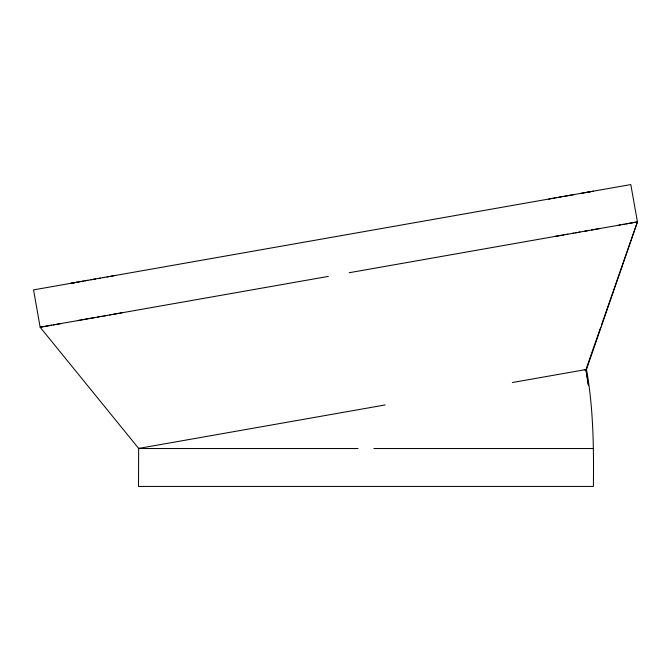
<?xml version="1.0" encoding="UTF-8"?>
<svg xmlns="http://www.w3.org/2000/svg" width="671" height="671" viewBox="0 0 671 671"><rect width="100%" height="100%" fill="white"/><g stroke="black" fill="none" stroke-linecap="round" stroke-linejoin="round"><path stroke-width="1.01" d="M138.662 448.421L40.134 327.222L33.55 289.889L630.799 184.575L637.45 221.891L586.479 369.461C593.407 408.043 593.81 447.356 593.399 486.433L138.503 486.433L138.662 448.421L385.238 404.94M586.278 368.572L600.704 327.222M601.392 325.259L637.45 221.891L625.968 223.921M548.735 199.044L549.222 198.96M593.483 191.16L590.916 191.604M637.45 221.891L634.867 222.353M76.125 282.382L79.488 281.786M83.464 281.082L80.755 281.56M84.89 280.83L87.859 280.31M90.937 279.765L95.626 278.943M103.099 277.626L104.483 277.383M110.438 276.326L107.075 276.922M113.055 275.865L115.68 275.404M551.361 198.582L549.599 198.893M552.141 198.448L553.013 198.289M558.607 197.308L561.317 196.829M589.255 191.898L590.128 191.747M42.718 326.76L40.134 327.222L40.788 327.104M51.608 325.192L40.864 327.087M53.294 324.898L55.064 324.588M60.767 323.581L56.909 324.261M80.872 320.033L81.745 319.882M82.701 319.715L87.339 318.893M94.443 317.643L88.664 318.658M100.65 316.553L102.202 316.276M106.79 315.462L103.753 315.999M109.683 314.959L111.067 314.707M117.022 313.659L112.392 314.481M119.639 313.198L122.265 312.736M43.036 326.71L328.371 276.393M349.214 272.72L634.54 222.411M560.562 235.454L561.602 235.269M566.517 234.405L567.901 234.162M575.374 232.845L576.934 232.569M596.712 229.079L591.512 229.994M622.52 224.525L624.282 224.215M512.367 382.529L586.479 369.461L585.934 369.553L588.417 385.238L585.934 369.553M553.978 198.121L555.026 197.937M588.291 192.074L580.952 193.365M556.15 197.735L557.349 197.526M562.944 196.536L570.946 195.127M571.918 194.959L573.479 194.682M587.821 192.149L590.992 191.596M72.82 282.961L71.747 283.154M73.424 282.852L76.595 282.298M98.704 278.398L100.205 278.138M111.403 276.158L112.275 276.007M75.16 282.55L70.883 283.305M597.5 228.937L600.117 228.475M559.597 235.622L555.32 236.377M584.642 231.21L588.92 230.455M562.726 235.068L563.925 234.858M572.296 233.382L573.831 233.114M578.503 232.292L580.063 232.015M618.771 225.188L620.675 224.852M97.521 317.098L99.082 316.821M77.517 320.629L80.084 320.176M117.987 313.491L118.859 313.34M584.298 369.838L584.844 369.746M138.503 448.53L358.02 448.53M373.881 448.53L593.399 448.53M139.493 448.27L140.717 448.53"/></g></svg>
